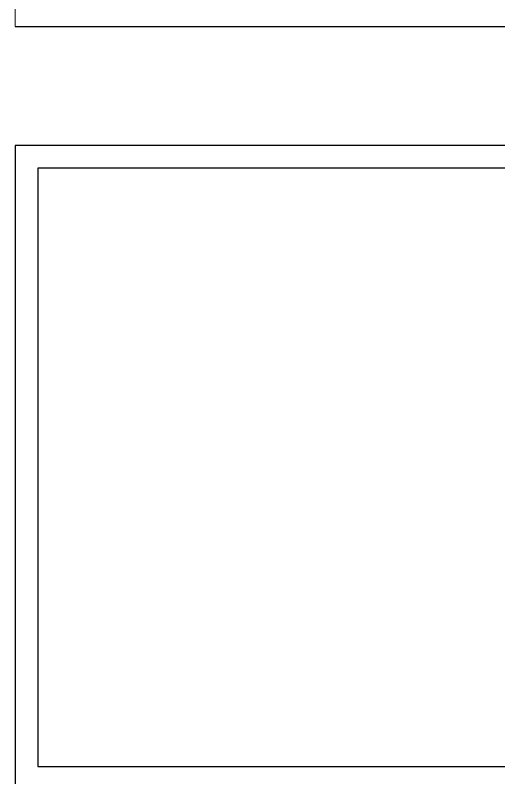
# Model space of a CAD drawing. Header units: feet. Extents: x -21 to 5170, y -254 to 1413.
# Drawn here: x 451.4 to 485.6, y 396.1 to 449.9 of the extents above; entities that cross this region are included whole.
import ezdxf

# ---------------------------------------------------------------- set-up
doc = ezdxf.new("R2010")
doc.units = ezdxf.units.FT
doc.header["$MEASUREMENT"] = 0
doc.layers.add('E-ARRY-TABL', color=9, linetype='Continuous')

# ---------------------------------------------------------------- blocks, each defined once
blk = doc.blocks.new('2.2.1_8 Mid Plan View')
at = {"color": 7, "linetype": 'Continuous', "lineweight": 15}
for p, q in [((-0.3006, -3.7368), (-0.3006, 2.6804)), ((0.3011, 2.6804), (0.3011, -3.7368)), ((-0.4154, -3.622), (-0.4154, 2.5656)), ((0.3011, -3.7368), (3.5556, -3.7368))]:
    blk.add_line(p, q, dxfattribs=at)

msp = doc.modelspace()

# ---------------------------------------------------------------- linework, layer by layer
at = {"layer": 'E-ARRY-TABL'}
for p, q in [((451.43656, 449.06689), (540.97639, 449.06689)), ((451.43656, 440.67138), (451.43656, 395.26059)), ((540.97639, 440.67138), (451.43656, 440.67138)), ((539.37419, 439.06919), (453.03876, 439.06919)), ((453.03876, 439.06919), (453.03876, 396.86279)), ((453.03876, 396.86279), (539.37419, 396.86279))]:
    msp.add_line(p, q, dxfattribs=at)

# ---------------------------------------------------------------- block references
at = {"layer": 'E-ARRY-TABL', "xscale": -13.95298604562408, "yscale": 13.95298604562408, "zscale": 13.95298604562408, "rotation": 270}
msp.add_blockref('2.2.1_8 Mid Plan View', (503.57658, 444.86578), dxfattribs=at)

doc.saveas('drawing.dxf')
